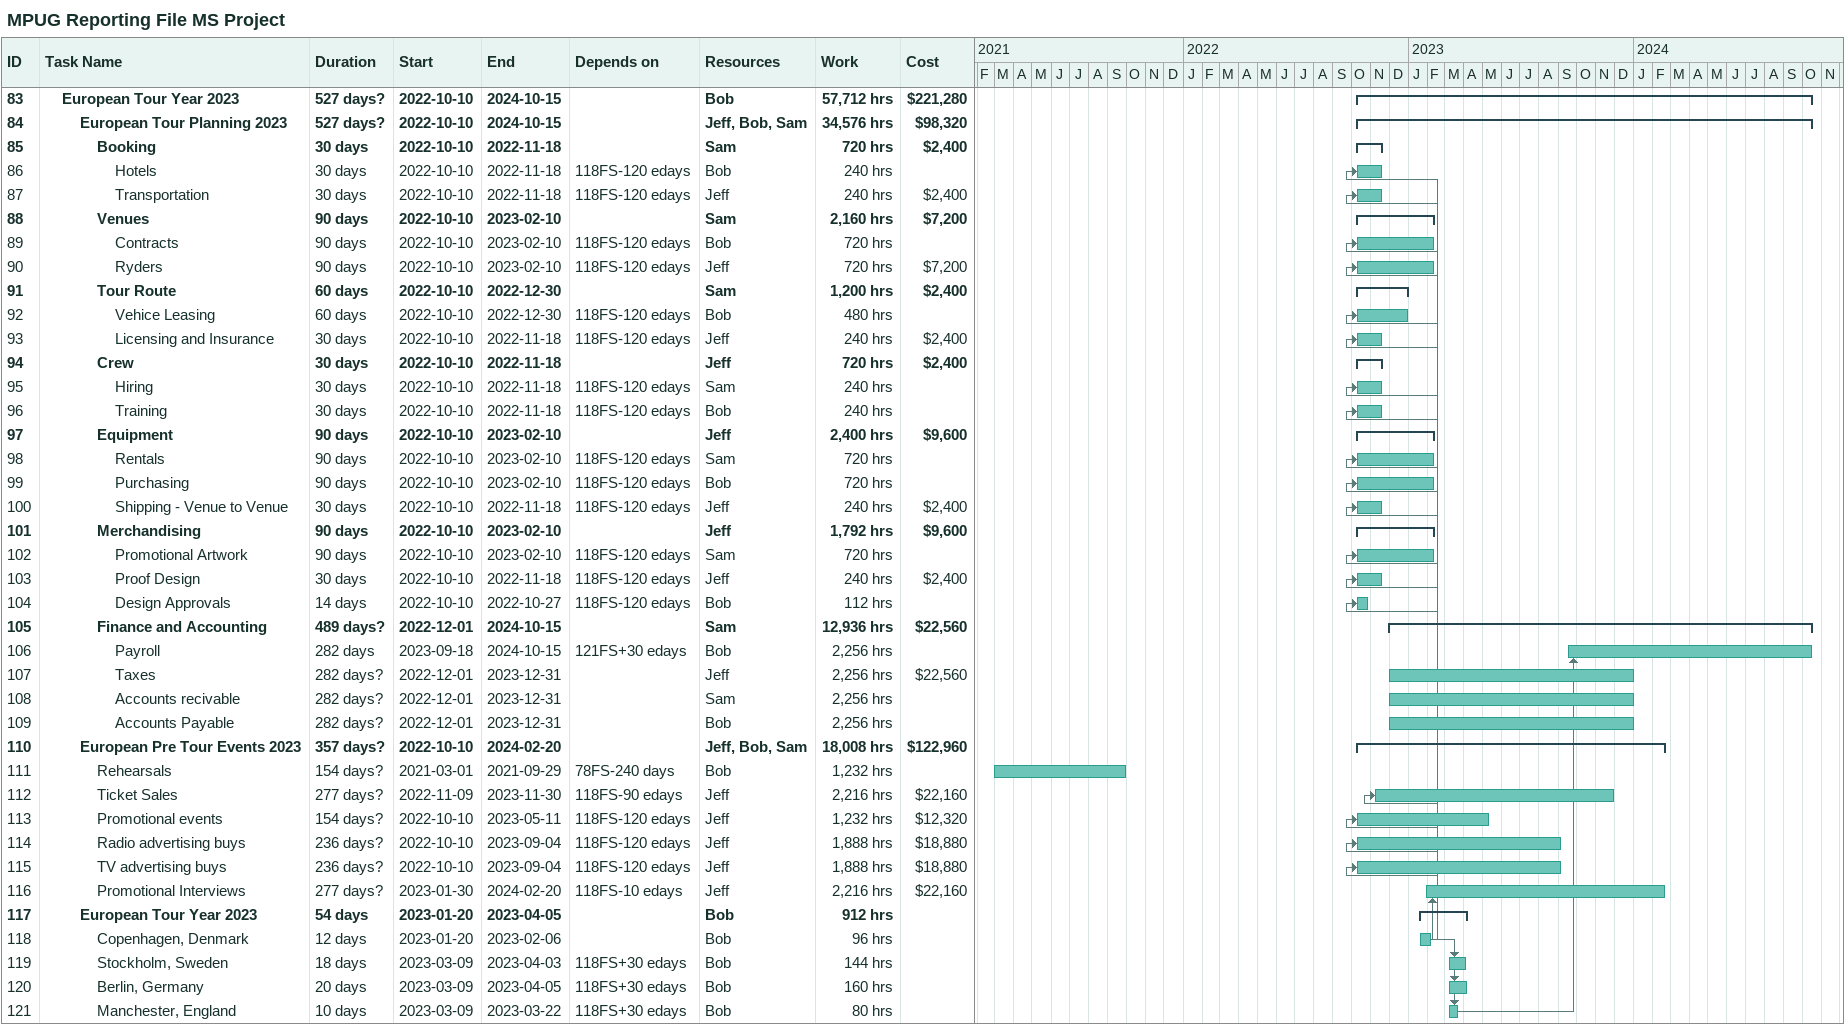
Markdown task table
MPUG Reporting File MS Project

| ID | Level | Task | Duration | Start | Finish | Predecessors | Resources | Work (h) | Cost ($) |
|---|---|---|---|---|---|---|---|---|---|
| 83 | 2 | **European Tour Year 2023** | 527d? | 2022-10-10 | 2024-10-15 |  | Bob | 57712 | 221280 |
| 84 | 3 | **European Tour Planning 2023** | 527d? | 2022-10-10 | 2024-10-15 |  | Jeff, Bob, Sam | 34576 | 98320 |
| 85 | 4 | **Booking** | 30d | 2022-10-10 | 2022-11-18 |  | Sam | 720 | 2400 |
| 86 | 5 | Hotels | 30d | 2022-10-10 | 2022-11-18 | 118FS-120ed | Bob | 240 |  |
| 87 | 5 | Transportation | 30d | 2022-10-10 | 2022-11-18 | 118FS-120ed | Jeff | 240 | 2400 |
| 88 | 4 | **Venues** | 90d | 2022-10-10 | 2023-02-10 |  | Sam | 2160 | 7200 |
| 89 | 5 | Contracts | 90d | 2022-10-10 | 2023-02-10 | 118FS-120ed | Bob | 720 |  |
| 90 | 5 | Ryders | 90d | 2022-10-10 | 2023-02-10 | 118FS-120ed | Jeff | 720 | 7200 |
| 91 | 4 | **Tour Route** | 60d | 2022-10-10 | 2022-12-30 |  | Sam | 1200 | 2400 |
| 92 | 5 | Vehice Leasing | 60d | 2022-10-10 | 2022-12-30 | 118FS-120ed | Bob | 480 |  |
| 93 | 5 | Licensing and Insurance | 30d | 2022-10-10 | 2022-11-18 | 118FS-120ed | Jeff | 240 | 2400 |
| 94 | 4 | **Crew** | 30d | 2022-10-10 | 2022-11-18 |  | Jeff | 720 | 2400 |
| 95 | 5 | Hiring | 30d | 2022-10-10 | 2022-11-18 | 118FS-120ed | Sam | 240 |  |
| 96 | 5 | Training | 30d | 2022-10-10 | 2022-11-18 | 118FS-120ed | Bob | 240 |  |
| 97 | 4 | **Equipment** | 90d | 2022-10-10 | 2023-02-10 |  | Jeff | 2400 | 9600 |
| 98 | 5 | Rentals | 90d | 2022-10-10 | 2023-02-10 | 118FS-120ed | Sam | 720 |  |
| 99 | 5 | Purchasing | 90d | 2022-10-10 | 2023-02-10 | 118FS-120ed | Bob | 720 |  |
| 100 | 5 | Shipping - Venue to Venue | 30d | 2022-10-10 | 2022-11-18 | 118FS-120ed | Jeff | 240 | 2400 |
| 101 | 4 | **Merchandising** | 90d | 2022-10-10 | 2023-02-10 |  | Jeff | 1792 | 9600 |
| 102 | 5 | Promotional Artwork | 90d | 2022-10-10 | 2023-02-10 | 118FS-120ed | Sam | 720 |  |
| 103 | 5 | Proof Design | 30d | 2022-10-10 | 2022-11-18 | 118FS-120ed | Jeff | 240 | 2400 |
| 104 | 5 | Design Approvals | 14d | 2022-10-10 | 2022-10-27 | 118FS-120ed | Bob | 112 |  |
| 105 | 4 | **Finance and Accounting** | 489d? | 2022-12-01 | 2024-10-15 |  | Sam | 12936 | 22560 |
| 106 | 5 | Payroll | 282d | 2023-09-18 | 2024-10-15 | 121FS+30ed | Bob | 2256 |  |
| 107 | 5 | Taxes | 282d? | 2022-12-01 | 2023-12-31 |  | Jeff | 2256 | 22560 |
| 108 | 5 | Accounts recivable | 282d? | 2022-12-01 | 2023-12-31 |  | Sam | 2256 |  |
| 109 | 5 | Accounts Payable | 282d? | 2022-12-01 | 2023-12-31 |  | Bob | 2256 |  |
| 110 | 3 | **European Pre Tour Events 2023** | 357d? | 2022-10-10 | 2024-02-20 |  | Jeff, Bob, Sam | 18008 | 122960 |
| 111 | 4 | Rehearsals | 154d? | 2021-03-01 | 2021-09-29 | 78FS-240d | Bob | 1232 |  |
| 112 | 4 | Ticket Sales | 277d? | 2022-11-09 | 2023-11-30 | 118FS-90ed | Jeff | 2216 | 22160 |
| 113 | 4 | Promotional events | 154d? | 2022-10-10 | 2023-05-11 | 118FS-120ed | Jeff | 1232 | 12320 |
| 114 | 4 | Radio advertising buys | 236d? | 2022-10-10 | 2023-09-04 | 118FS-120ed | Jeff | 1888 | 18880 |
| 115 | 4 | TV advertising buys | 236d? | 2022-10-10 | 2023-09-04 | 118FS-120ed | Jeff | 1888 | 18880 |
| 116 | 4 | Promotional Interviews | 277d? | 2023-01-30 | 2024-02-20 | 118FS-10ed | Jeff | 2216 | 22160 |
| 117 | 3 | **European Tour Year 2023** | 54d | 2023-01-20 | 2023-04-05 |  | Bob | 912 |  |
| 118 | 4 | Copenhagen, Denmark | 12d | 2023-01-20 | 2023-02-06 |  | Bob | 96 |  |
| 119 | 4 | Stockholm, Sweden | 18d | 2023-03-09 | 2023-04-03 | 118FS+30ed | Bob | 144 |  |
| 120 | 4 | Berlin, Germany | 20d | 2023-03-09 | 2023-04-05 | 118FS+30ed | Bob | 160 |  |
| 121 | 4 | Manchester, England | 10d | 2023-03-09 | 2023-03-22 | 118FS+30ed | Bob | 80 |  |
